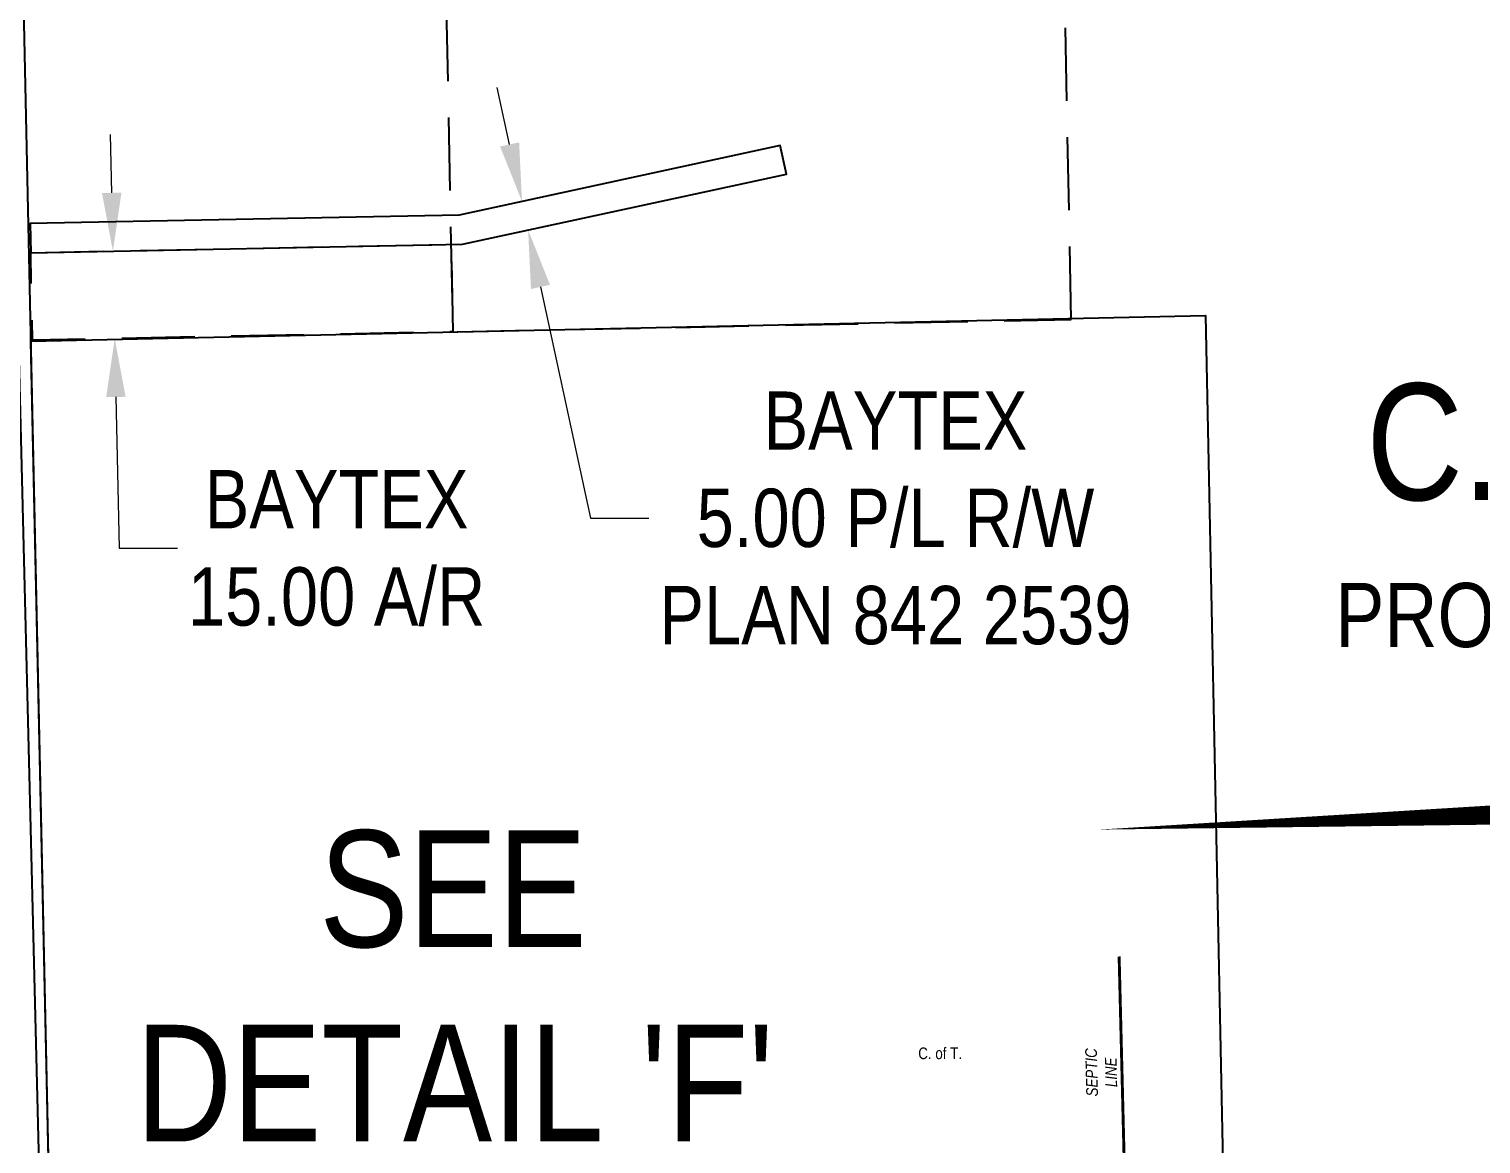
# Model space of a CAD drawing. Extents: x 88833 to 97610, y 5963373 to 5974710.
# Drawn here: x 93907.2 to 94156, y 5970009 to 5970200.2 of the extents above; entities that cross this region are included whole.
import ezdxf
from ezdxf.enums import TextEntityAlignment as Align

# ---------------------------------------------------------------- set-up
doc = ezdxf.new("R2010")
doc.units = 0
doc.header["$LTSCALE"] = 5
doc.header["$PDSIZE"] = 5
doc.linetypes.add('foc-ACCESSROAD', pattern=[3.75, 2.5, -1.25])
doc.layers.get('Defpoints').update_dxf_attribs({"color": 9})
for name, color, linetype, lineweight in [('AS-GENERAL', 48, 'Continuous', 18), ('F-AR-T', 190, 'Continuous', 9), ('F-RW-T', 190, 'Continuous', 9), ('T-TEXT-1000', 48, 'Continuous', 18)]:
    doc.layers.add(name, color=color, linetype=linetype, lineweight=lineweight)
for name, color, linetype in [('AS-OWNER', 7, 'Continuous'), ('AS-POWER', 104, 'foc-POWER'), ('C-SYMBOL', 7, 'Continuous'), ('DETAIL-T', 7, 'Continuous'), ('F-AR', 190, 'foc-ACCESSROAD'), ('F-RW', 190, 'Continuous'), ('F-WS', 190, 'foc-ACCESSROAD'), ('L-AREAREQUIRED', 7, 'Continuous'), ('L-SEC', 7, 'Continuous'), ('L-TITLEDB', 4, 'Continuous'), ('L-TITLEDB-T-1000', 4, 'Continuous')]:
    doc.layers.add(name, color=color, linetype=linetype)
doc.styles.add('100L', font='ARIALN.TTF', dxfattribs={"height": 10})
doc.styles.add('175L', font='ARIALN.TTF', dxfattribs={"height": 2})
doc.styles.add('80', font='ARIALN.TTF', dxfattribs={"height": 10})
doc.styles.add('80CG', font='ARIALN.TTF', dxfattribs={"height": 10})
doc.styles.add('foc-LtypeFont', font='ARIALN.TTF', dxfattribs={"height": 7.35})
doc.linetypes.add('foc-POWER', pattern='A,6,-1,["P",foc-LtypeFont,S=0.2,R=0,X=-0.625,Y=-0.75],-1.24,4', length=12.24)
doc.dimstyles.new('Compass 5 000', dxfattribs={"dimscale": 5, "dimtxt": 9, "dimasz": 2, "dimexe": 0.2, "dimexo": 0.0625, "dimgap": 0.5, "dimtad": 0, "dimtih": 1, "dimtoh": 1, "dimzin": 0, "dimdsep": 46, "dimtxsty": '80CG', "dimcen": 0.1, "dimse1": 1, "dimse2": 1, "dimclrd": 256, "dimclrt": 256, "dimaunit": 1, "dimadec": 4, "dimazin": 0, "dimtfac": 0.06, "dimtofl": 0, "dimtmove": 0, "dimatfit": 1, "dimfxl": 0.2, "dimtolj": 1, "dimtzin": 0, "dimlwd": -1, "dimarcsym": 0})

# ---------------------------------------------------------------- blocks, each defined once
blk = doc.blocks.new('*D382')
at = {"layer": 'Defpoints', "color": 0, "transparency": 16777216}
for p in [(93921.6, 5970162.07), (93942.8, 5970162.51), (93943.11, 5970147.51)]:
    blk.add_point(p, dxfattribs=at)
at = {"layer": 'F-AR-T', "transparency": 16777216}
for p, q in [((93921.39, 5970172.07), (93921.19, 5970182.07)), ((93922.12, 5970137.08), (93922.65, 5970111.14)), ((93922.65, 5970111.14), (93932.65, 5970111.14))]:
    blk.add_line(p, q, dxfattribs=at)
for points in [[(93923.06, 5970172.1), (93919.73, 5970172.04), (93921.6, 5970162.07)], [(93923.78, 5970137.11), (93920.45, 5970137.04), (93921.91, 5970147.08)]]:
    blk.add_solid(points, dxfattribs=at)
at = {"layer": 'F-AR-T', "transparency": 16777216, "insert": (93959.93, 5970111.14), "char_height": 10, "attachment_point": 5, "style": '80CG'}
blk.add_mtext('\\A1;BAYTEX\\P15.00 A/R', dxfattribs=at)
blk = doc.blocks.new('*D386')
at = {"layer": 'Defpoints', "color": 0, "transparency": 16777216}
for p in [(94016.22, 5970175.91), (93991.69, 5970170.6), (94017.27, 5970171.03)]:
    blk.add_point(p, dxfattribs=at)
at = {"layer": 'F-RW-T', "transparency": 16777216}
for p, q in [((93989.57, 5970180.37), (93987.46, 5970190.15)), ((93994.86, 5970155.94), (94003.44, 5970116.28)), ((94003.44, 5970116.28), (94013.44, 5970116.28))]:
    blk.add_line(p, q, dxfattribs=at)
for points in [[(93991.2, 5970180.73), (93987.94, 5970180.02), (93991.69, 5970170.6)], [(93996.49, 5970156.3), (93993.23, 5970155.59), (93992.74, 5970165.72)]]:
    blk.add_solid(points, dxfattribs=at)
at = {"layer": 'F-RW-T', "transparency": 16777216, "insert": (94055.68, 5970116.28), "char_height": 10, "attachment_point": 5, "style": '80CG'}
blk.add_mtext('\\A1;BAYTEX\\P5.00 P/L R/W\\PPLAN 842 2539', dxfattribs=at)
blk = doc.blocks.new('*U497')
h = blk.add_hatch(color=59)
edge = h.paths.add_edge_path()
edge.add_line((-69, -20), (69, -20))
edge.add_arc((69, -14), 6, 270, 360)
edge.add_line((75, -14), (75, 12.5))
edge.add_arc((69, 12.5), 6, 0, 90)
edge.add_line((69, 18.5), (-69, 18.5))
edge.add_arc((-69, 12.5), 6, 90, 180)
edge.add_line((-75, 12.5), (-75, -14))
edge.add_arc((-69, -14), 6, 180, 270)
at = {"color": 1, "flags": 128}
blk.add_lwpolyline([(-69, -20, 3, 3, 0), (69, -20, 3, 3, 0.414214), (75, -14, 3, 3, 0), (75, 12.5, 3, 0, 0.414214), (69, 18.5, 0, 0, 0), (-69, 18.5, 0, 0, 0.414214), (-75, 12.5, 0, 0, 0), (-75, -14, 0, 3, 0.414214)], format="xyseb", close=True, dxfattribs=at)
blk.add_lwpolyline([(-153.37, -5.7, 0, 7.5, 0), (0, 0, 0, 0, 0)], format="xyseb", dxfattribs=at)
at = {"color": 1, "style": '80'}
blk.add_attdef('ENTER_TEXT_001', (-35.99, -5), '', height=10, dxfattribs=at)

msp = doc.modelspace()

# ---------------------------------------------------------------- linework, layer by layer
at = {"layer": 'AS-GENERAL', "const_width": 0.5, "flags": 128}
msp.add_lwpolyline([(94095.165, 5969993.999), (94093.999, 5970041.142)], dxfattribs=at)
at = {"layer": 'AS-POWER', "flags": 128}
msp.add_lwpolyline([(93917.11, 5969649.49), (93915.17, 5969754.59), (93904.765, 5970175.879), (93904.697, 5970178.975), (93890.16, 5970849.792)], dxfattribs=at)
at = {"layer": 'F-AR', "flags": 128}
msp.add_lwpolyline([(93907.513, 5970161.799), (93979.525, 5970163.245), (93979.826, 5970148.248), (93907.821, 5970146.802)], close=True, dxfattribs=at)
at = {"layer": 'F-RW', "flags": 128}
msp.add_lwpolyline([(93907.513, 5970161.799), (93981.499, 5970163.284), (94037.001, 5970175.295), (94035.945, 5970180.178), (93980.914, 5970168.273), (93907.41, 5970166.798)], close=True, dxfattribs=at)
at = {"layer": 'F-WS', "flags": 128}
msp.add_lwpolyline([(94085.805, 5970150.375), (94083.678, 5970256.353), (93977.699, 5970254.226), (93979.826, 5970148.248)], close=True, dxfattribs=at)
at = {"layer": 'L-SEC', "flags": 128}
msp.add_lwpolyline([(93911.851, 5969945.647), (93894.561, 5970749.451)], dxfattribs=at)
at = {"layer": 'L-TITLEDB', "flags": 128}
msp.add_lwpolyline([(93907.528, 5970146.638), (94108.771, 5970151.056), (94112.91, 5969949.887), (93911.851, 5969945.647)], close=True, dxfattribs=at)

# ---------------------------------------------------------------- block references
at = {"layer": 'AS-OWNER', "color": 5}
ref = msp.add_blockref('*U497', (94243.88, 5970068.594), dxfattribs=at)
ref.add_attrib('ENTER_TEXT_001', 'CHRISTOPHER SEBJANIC', (94172.567, 5970072.013), dxfattribs={"layer": '0', "color": 1, "height": 10, "style": '80'})
ref.add_attrib('ENTER_TEXT_002', 'C. of T. 192 150 434', (94191.66, 5970055.169), dxfattribs={"layer": '0', "color": 1, "height": 10, "style": '80'})

# ---------------------------------------------------------------- texts
at = {"layer": 'C-SYMBOL', "color": 3, "style": '175L'}
msp.add_text('C. of T. 192 150 434', height=20, dxfattribs=at).set_placement((94240.817, 5970113.392), align=Align.BOTTOM_CENTER)
at = {"layer": 'DETAIL-T', "color": 3, "insert": (93924.495, 5970062.767), "char_height": 20, "attachment_point": 1, "style": '175L'}
msp.add_mtext_dynamic_manual_height_columns("\\pi32.469;SEE\\P\\pi1.0026;DETAIL 'F'", width=108.51279, gutter_width=55, heights=[0], dxfattribs=at)
at = {"layer": 'L-AREAREQUIRED', "color": 5, "style": '100L'}
msp.add_text('PROJECT AREA = 0.033 HA  0.08 AC.', height=11, dxfattribs=at).set_placement((94240.817, 5970090.892), align=Align.BOTTOM_CENTER)
at = {"layer": 'L-TITLEDB-T-1000', "insert": (94059.516, 5970025.542), "char_height": 1.99841, "attachment_point": 1, "style": '100L'}
msp.add_mtext_dynamic_manual_height_columns('\\pi0.067437;C. of T.', width=7.33651, gutter_width=55, heights=[0], dxfattribs=at)
at = {"layer": 'T-TEXT-1000', "insert": (94088.384, 5970017.028), "char_height": 1.99841, "attachment_point": 1, "rotation": 91.41767, "style": '175L'}
msp.add_mtext_dynamic_manual_height_columns('\\pi0.094407,t18.08;{\\fArial Narrow|b0|i1|c0|p34;SEPTIC\\P\\pi1.5993,t19.585;LINE}', width=8.31332, gutter_width=100, heights=[0], dxfattribs=at)

# ---------------------------------------------------------------- dimensions: what is measured, and where the dimension line sits
at = {"layer": 'F-AR-T'}
dim = msp.add_linear_dim(base=(93921.6, 5970162.072), p1=(93943.114, 5970147.512), p2=(93942.805, 5970162.509), angle=91.18002, text='BAYTEX\\P15.00 A/R', dimstyle='Compass 5 000', dxfattribs=at)
dim.commit()
dim.dimension.update_dxf_attribs({"geometry": '*D382', "text_midpoint": (93959.931, 5970111.136), "dimtype": 161})
at = {"layer": 'F-RW-T'}
dim = msp.add_linear_dim(base=(93991.686, 5970170.6), p1=(94017.274, 5970171.026), p2=(94016.217, 5970175.909), angle=102.21107, text='BAYTEX\\P5.00 P/L R/W\\PPLAN 842 2539', dimstyle='Compass 5 000', dxfattribs=at)
dim.commit()
dim.dimension.update_dxf_attribs({"geometry": '*D386', "text_midpoint": (94055.685, 5970116.284), "dimtype": 161})

doc.saveas('drawing.dxf')
